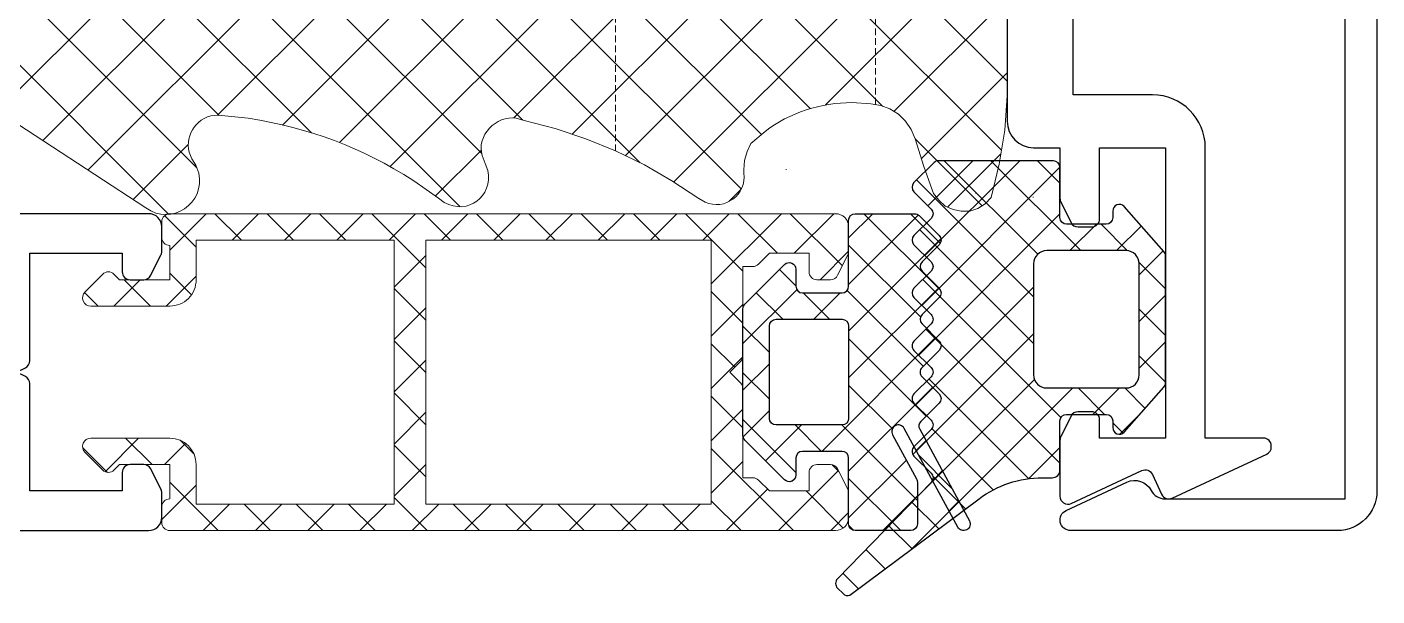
# Model space of a CAD drawing. Header units: millimetres. Extents: x 1744 to 18744, y -2272 to 2782.
# Drawn here: x 6780.4 to 6831.5, y 2171.7 to 2193.2 of the extents above; entities that cross this region are included whole.
import ezdxf

# ---------------------------------------------------------------- set-up
doc = ezdxf.new("R2010")
doc.units = ezdxf.units.MM
doc.linetypes.add('HIDDEN', pattern=[0.375, 0.25, -0.125])
for name, color, linetype, lineweight in [('2', 3, 'HIDDEN', 13), ('Уплотнители', 1, 'Continuous', 20), ('Штриховка', 1, 'Continuous', 5)]:
    doc.layers.add(name, color=color, linetype=linetype, lineweight=lineweight)

# ---------------------------------------------------------------- blocks, each defined once
blk = doc.blocks.new('КПС 758')
blk.add_lwpolyline([(-23.77189233610943, 2.328926368117663, 0.4142135623730884), (-23.62678547851965, 1.930248553484943), (-22.87189233610797, 1.578236100090633, -0.4142135623730148), (-22.72678547852001, 1.179558285457004), (-23.97189233611016, -1.490581987416135, 0.5486187866266384), (-23.69999999999846, -1.917367465938241), (-21.57082039324769, -1.917367465938241, 0.1164338214658533), (-21.43665631459908, -1.885695623238006), (-20.66583592134839, -1.500285426613571, 0.2840790438404192), (-20.49999999999773, -1.231957269312714), (-20.49999999999773, -0.7173674659375138, 0.4142135623730951), (-20.79999999999882, -0.4173674659382415), (-21.49999999999772, -0.4173674659382415), (-21.49999999999772, 2.082632534061755), (-10.49999999999772, 2.082632534061755), (-10.49999999999772, -0.4173674659382415), (-13.19999999999845, -0.4173674659382415, 0.4142135623730951), (-13.49999999999772, -0.7173674659375138), (-13.49999999999772, -1.231957269312714, 0.2840790438404195), (-13.33416407864888, -1.500285426613571), (-12.56334368539819, -1.885695623238006, 0.1164338214657995), (-12.42917960674776, -1.917367465938241), (-10.49999999999772, -1.917367465938241), (-10.49999999999772, -2.917367465938241, 0.414213562373069), (-9.499999999997726, -3.917367465938241), (9.500000000000451, -3.917367465938241, 0.4142135623730703), (10.50000000000045, -2.917367465938241), (10.50000000000045, -1.917367465938241), (12.42917960675231, -1.917367465938241, 0.116433821465798), (12.56334368540092, -1.885695623238006), (13.33416407865161, -1.500285426613571, 0.2840790438404168), (13.50000000000227, -1.231957269312714), (13.50000000000227, -0.7173674659375138, 0.4142135623730951), (13.20000000000118, -0.4173674659382415), (10.50000000000227, -0.4173674659382415), (10.50000000000227, 2.082632534061755), (21.50000000000227, 2.082632534061755), (21.50000000000227, -0.4173674659382415), (20.80000000000155, -0.4173674659382415, 0.4142135623730951), (20.50000000000228, -0.7173674659375138), (20.50000000000228, -1.231957269312714, 0.2840790438404166), (20.66583592135112, -1.500285426613571), (21.4366563146018, -1.885695623238006, 0.1164338214658603), (21.57082039325223, -1.917367465938241), (23.70000000000118, -1.917367465938241, 0.5486187866266258), (23.97189233611289, -1.490581987416135), (22.72678547852456, 1.179558285457004, -0.4142135623730013), (22.87189233611252, 1.578236100090633), (23.6267854785242, 1.930248553484943, 0.4142135623730747), (23.77189233611398, 2.328926368117663), (22.10228166233765, 5.909418012584409, 0.2914734195861182), (21.83038932622776, 6.082632534061757), (21.80000000000155, 6.082632534061757, 0.4142135623731233), (21.50000000000227, 5.782632534062487), (21.50000000000227, 3.582632534061758), (10.50000000000227, 3.582632534061758, 0.4142135623730284), (8.50000000000227, 1.582632534061754), (8.500000000000455, -1.41736746593824), (0.6242640687128187, -1.41736746593824, 0.1989123673797095), (0.4121320343588195, -1.505235431581695), (2.2737e-12, -1.917367465938241), (-0.4121320343542723, -1.505235431581695, 0.1989123673797164), (-0.6242640687100903, -1.41736746593824), (-8.499999999997726, -1.41736746593824), (-8.499999999997726, 1.582632534061754, 0.4142135623730284), (-10.49999999999772, 3.582632534061758), (-21.49999999999772, 3.582632534061758), (-21.49999999999772, 5.782632534062487, 0.4142135623731232), (-21.79999999999882, 6.082632534061757), (-21.83038932622321, 6.082632534061757, 0.2914734195861226), (-22.10228166233493, 5.909418012584409)], format="xyb", close=True)
blk = doc.blocks.new('ТПУ-007ММ')
at = {"true_color": 0xafd9aa}
h = blk.add_hatch(dxfattribs=at)
h.set_pattern_fill('ANSI37', color=9, scale=10, angle=180, style=0)
h.set_pattern_definition([(225, (-3851.062278646376, 2334.401214431863), (0.8838834764831842, -0.8838834764831845), []), (315, (-3851.062278646376, 2334.401214431863), (0.8838834764831845, 0.8838834764831842), [])])
edge = h.paths.add_edge_path(flags=16)
edge.add_line((2.100000000000362, -1), (-2.099999999999452, -1))
edge.add_arc((-2.099999999999452, -1.5), 0.5, 90, 180)
edge.add_line((-2.599999999999451, -1.5), (-2.599999999999451, -4.5))
edge.add_arc((-2.099999999999452, -4.5), 0.5, 180, 270)
edge.add_line((-2.099999999999452, -5), (2.100000000000358, -5))
edge.add_arc((2.100000000000362, -4.5), 0.5, 270, 360)
edge.add_line((2.600000000000363, -4.5), (2.600000000000363, -1.5))
edge.add_arc((2.100000000000362, -1.5), 0.5, 0, 90)
edge = h.paths.add_edge_path()
edge.add_arc((-3.849999999999451, -2.25), 0.25, 0, 90, ccw=False)
edge.add_line((-3.599999999999451, -2.25), (-3.599999999999451, -3.75))
edge.add_arc((-3.849999999999451, -3.75), 0.25, -90, 0, ccw=False)
edge.add_line((-3.849999999999451, -4), (-5.75, -4))
edge.add_arc((-5.75, -4.25), 0.25, 90, 180)
edge.add_line((-6, -4.25), (-6, -8.620710677857005))
edge.add_arc((-5.800000000000141, -8.620710677856747), 0.1999999999998589, 180.0000000000738, 224.9999999902793)
edge.add_line((-5.941421356261344, -8.762132034069962), (-5.17677669529621, -9.52677669529612))
edge.add_arc((-4.999999999999771, -9.349999999999712), 0.2499999999997005, 224.9999999999954, 314.9999999087703)
edge.add_line((-4.82322330498482, -9.526776695577608), (-4.176776692393103, -8.880330085326475))
edge.add_arc((-3.999999997096437, -9.057106780622993), 0.2499999999999367, 45.000000091357606, 135.0000000000242, ccw=False)
edge.add_line((-3.823223302081713, -8.880330085044532), (-3.176776692393103, -9.526776695293393))
edge.add_arc((-2.999999997096209, -9.34999999999652), 0.2500000000003486, 224.9999999999965, 314.9999999096534)
edge.add_line((-2.823223302078075, -9.526776695572153), (-2.176776692393104, -8.880330085301011))
edge.add_arc((-1.999999997096438, -9.057106780597373), 0.2499999999998262, 45.00000009958609, 135.0000000000495, ccw=False)
edge.add_line((-1.823223302107178, -8.880330084993602), (-1.176776692393104, -9.526776695057832))
edge.add_arc((-0.9999999970964379, -9.349999999760962), 0.2500000000001829, 225.0000000000322, 314.9999999861131)
edge.add_line((-0.8232233018425175, -9.52677669510058), (-0.176776695296212, -8.880330086008142))
edge.add_arc((6.821e-13, -9.057106781304778), 0.2500000000001829, 44.9999998704028, 135.0000000000414, ccw=False)
edge.add_line((0.1767766956972991, -8.880330086407868), (0.8232233009784977, -9.526776695015087))
edge.add_arc((0.9999999962751644, -9.34999999971842), 0.2500000000000422, 225, 315)
edge.add_line((1.176776691571831, -9.526776695015087), (1.823223304952079, -8.880330085008154))
edge.add_arc((1.999999999848794, -9.057106780704647), 0.2499999999999543, 44.99999985266362, 134.9999998703907, ccw=False)
edge.add_line((2.176776695599983, -8.880330085862623), (2.823223300978497, -9.526776695015087))
edge.add_arc((2.999999996275163, -9.34999999971842), 0.2500000000000422, 225, 315)
edge.add_line((3.176776691571831, -9.526776695015087), (3.823223305644205, -8.880330084783964))
edge.add_arc((4.000000000540693, -9.057106780480296), 0.2499999999996804, 44.99999983277689, 134.9999998703798, ccw=False)
edge.add_line((4.176776696353043, -8.880330085699825), (4.823223300978495, -9.526776695015087))
edge.add_arc((4.999999996275163, -9.34999999971842), 0.2500000000000422, 225, 315)
edge.add_line((5.176776691571831, -9.526776695015087), (5.823223305103962, -8.880330084894466))
edge.add_arc((6.000000000000909, -9.057106780590932), 0.250000000000095, 44.99999997215542, 134.9999998704322, ccw=False)
edge.add_line((6.176776695383522, -8.880330085380137), (9.823223300978494, -12.42322330470324))
edge.add_arc((9.999999996275164, -12.24644660940657), 0.2500000000000422, 225, 315)
edge.add_line((10.17677669157183, -12.42322330470324), (10.38689254327437, -12.21310745542268))
edge.add_arc((10.21011584899605, -12.0363307591077), 0.2500000000000171, 314.9999996699439, 380.2248594312913)
edge.add_line((10.44470162820016, -11.94990441940035), (6.795423048550218, -7.064793884438586))
edge.add_arc((10.00000000000057, -4.67090864027216), 4.000000000000575, 179.9999999999984, 216.7604916387839, ccw=False)
edge.add_line((6, -4.670908640272044), (6, -4.299999999999727))
edge.add_arc((5.700000000000499, -4.299999999999498), 0.2999999999994998, 359.9999999999566, 449.9999999999565)
edge.add_line((5.700000000000727, -4), (3.850000000000362, -4))
edge.add_arc((3.850000000000362, -3.75), 0.25, 180, 270, ccw=False)
edge.add_line((3.600000000000362, -3.75), (3.600000000000362, -2.25))
edge.add_arc((3.850000000000362, -2.25), 0.25, 90, 180, ccw=False)
edge.add_line((3.850000000000362, -2), (4.100000000000362, -2))
edge.add_arc((4.100000000000316, -1.749999999999995), 0.2500000000000029, 270.0000000000106, 405.0646371708096)
edge.add_line((4.276577155499579, -1.573023989886223), (2.573188937358279, -0.0730239898862237))
edge.add_arc((2.396611781859076, -0.2499999999998687), 0.2499999999998686, 45.06463717079881, 90.00000000000345)
edge.add_line((2.396611781859064, 0), (-2.396611781858153, 0))
edge.add_arc((-2.39661178185817, -0.2499999999998687), 0.2499999999998687, 89.99999999999653, 134.9353628292011)
edge.add_line((-2.573188937357372, -0.0730239898862237), (-4.276577155498671, -1.573023989886223))
edge.add_arc((-4.099999999999398, -1.749999999999992), 0.2500000000000067, 134.9353628291926, 269.9999999999871)
edge.add_line((-4.09999999999945, -2), (-3.849999999999451, -2))
at = {"color": 9, "true_color": 0xafd9aa}
for points in [[(-3.849999999999451, -2, -0.4142135623730951), (-3.599999999999451, -2.25), (-3.599999999999451, -3.75, -0.4142135623730951), (-3.849999999999451, -4), (-5.75, -4, 0.4142135623730951), (-6, -4.25), (-6, -8.620710677857005, 0.1989123673352304), (-5.941421356261344, -8.762132034069962), (-5.17677669529621, -9.52677669529612, 0.4142135619067565), (-4.82322330498482, -9.526776695577608), (-4.176776692393103, -8.880330085326475, -0.4142135619062035), (-3.823223302081713, -8.880330085044532), (-3.176776692393103, -9.526776695293393, 0.4142135619112647), (-2.823223302078075, -9.526776695572153), (-2.176776692393104, -8.880330085301011, -0.4142135618642688), (-1.823223302107178, -8.880330084993602), (-1.176776692393104, -9.526776695057832, 0.4142135623019409), (-0.8232233018425175, -9.52677669510058), (-0.176776695296212, -8.880330086008142, -0.4142135630358015), (0.1767766956972991, -8.880330086407868), (0.8232233009784977, -9.526776695015087, 0.4142135623730951), (1.176776691571831, -9.526776695015087), (1.823223304952079, -8.880330085008154, -0.4142135624637165), (2.176776695599983, -8.880330085862623), (2.823223300978497, -9.526776695015087, 0.4142135623730959), (3.176776691571831, -9.526776695015087), (3.823223305644205, -8.880330084783964, -0.4142135625653189), (4.176776696353043, -8.880330085699825), (4.823223300978495, -9.526776695015087, 0.4142135623730951), (5.176776691571831, -9.526776695015087), (5.823223305103962, -8.880330084894466, -0.4142135618530923), (6.176776695383522, -8.880330085380137), (9.823223300978494, -12.42322330470324, 0.4142135623730951), (10.17677669157183, -12.42322330470324), (10.38689254327437, -12.21310745542268, 0.2925382143430558), (10.44470162820016, -11.94990441940035), (6.795423048550218, -7.064793884438586, -0.1617877531424436), (6, -4.670908640272044), (6, -4.299999999999727, 0.4142135623730951), (5.700000000000727, -4), (3.850000000000362, -4, -0.4142135623730951), (3.600000000000362, -3.75), (3.600000000000362, -2.25, -0.4142135623730951), (3.850000000000362, -2), (4.100000000000362, -2, 0.6685866648355444), (4.276577155499579, -1.573023989886223), (2.573188937358279, -0.0730239898862237, 0.1986191920077149), (2.396611781859064, 0), (-2.396611781858154, 0, 0.1986191920077149), (-2.573188937357372, -0.0730239898862237), (-4.276577155498671, -1.573023989886223, 0.668586664835515), (-4.09999999999945, -2)], [(2.100000000000362, -1), (-2.099999999999452, -1, 0.4142135623730951), (-2.599999999999451, -1.5), (-2.599999999999451, -4.5, 0.4142135623730951), (-2.099999999999452, -5), (2.100000000000362, -5, 0.4142135623730951), (2.600000000000363, -4.5), (2.600000000000363, -1.5, 0.4142135623730951)]]:
    blk.add_lwpolyline(points, format="xyb", close=True, dxfattribs=at)
blk = doc.blocks.new('ТПУ-6001')
at = {"true_color": 0xafd9aa}
h = blk.add_hatch(dxfattribs=at)
h.set_pattern_fill('ANSI37', color=9, scale=10, angle=180, style=0)
h.set_pattern_definition([(225, (-3851.205773285278, 2316.473342150347), (0.8838834764831842, -0.8838834764831845), []), (315, (-3851.205773285278, 2316.473342150347), (0.8838834764831845, 0.8838834764831842), [])])
edge = h.paths.add_edge_path(flags=16)
edge.add_line((1.75, -1), (-1.75, -1))
edge.add_arc((-1.75, -1.25), 0.25, 90, 180)
edge.add_line((-2, -1.25), (-2, -3.75))
edge.add_arc((-1.75, -3.75), 0.25, 180, 270)
edge.add_line((-1.75, -4), (1.75, -4))
edge.add_arc((1.75, -3.75), 0.25, 270, 360)
edge.add_line((2, -3.75), (2, -1.25))
edge.add_arc((1.75, -1.25), 0.25, 0, 90)
edge = h.paths.add_edge_path()
edge.add_line((2.369214399172048, -5.662621697932081), (4.041294033675511, -6.56974514108424))
edge.add_arc((4.160508432847664, -6.350000000001173), 0.2499999999991884, 241.5196329777079, 269.999999999977)
edge.add_line((4.160508432847564, -6.600000000000362), (5.75, -6.600000000000362))
edge.add_arc((5.75, -6.350000000000362), 0.25, 270, 360)
edge.add_line((6, -6.350000000000362), (6, -4.25))
edge.add_arc((5.75, -4.25), 0.25, 0, 90)
edge.add_line((5.75, -4), (3.25, -4))
edge.add_arc((3.25, -3.75), 0.25, 180, 270, ccw=False)
edge.add_line((3, -3.75), (3, -2.25))
edge.add_arc((3.25, -2.25), 0.25, 90, 180, ccw=False)
edge.add_line((3.25, -2), (3.899999999999636, -2))
edge.add_arc((3.900000000000132, -1.750000000000035), 0.2499999999999649, 269.9999999998862, 405.0646371706831)
edge.add_line((4.07657715549976, -1.573023989886678), (2.573188937358279, -0.0730239898866785))
edge.add_arc((2.396611781858071, -0.2500000000011984), 0.2500000000011984, 45.06463717077724, 89.99999999998097)
edge.add_line((2.396611781858154, 0), (-2.396611781858154, 0))
edge.add_arc((-2.396611781858071, -0.2500000000011984), 0.2500000000011984, 90.00000000001901, 134.9353628292227)
edge.add_line((-2.573188937358279, -0.0730239898866785), (-4.07657715549976, -1.573023989886678))
edge.add_arc((-3.900000000000132, -1.750000000000035), 0.2499999999999651, 134.9353628293168, 270.0000000001138)
edge.add_line((-3.899999999999636, -2), (-3.25, -2))
edge.add_arc((-3.25, -2.25), 0.25, 0, 90, ccw=False)
edge.add_line((-3, -2.25), (-3, -3.75))
edge.add_arc((-3.25, -3.75), 0.25, -90, 0, ccw=False)
edge.add_line((-3.25, -4), (-5.75, -4))
edge.add_arc((-5.75, -4.25), 0.25, 90, 180)
edge.add_line((-6, -4.25), (-6, -6.496446609431586))
edge.add_arc((-5.749999999999307, -6.496446609432263), 0.2500000000006928, 179.9999999998449, 224.9999999900502)
edge.add_line((-5.926776695327133, -6.673223304698692), (-5.17677669529621, -7.423223304985182))
edge.add_arc((-5.000000000000452, -7.246446609688996), 0.2499999999990587, 225.0000000000694, 314.999999908843)
edge.add_line((-4.823223304985731, -7.423223305266217), (-4.176776692393103, -6.776776695014633))
edge.add_arc((-3.999999997097118, -6.953553390310917), 0.2499999999992895, 45.000000091283425, 134.9999999999516, ccw=False)
edge.add_line((-3.823223302082623, -6.776776694733142), (-3.176776692393103, -7.423223304982457))
edge.add_arc((-2.999999997096891, -7.246446609685806), 0.249999999999709, 225.0000000000712, 314.9999999097259)
edge.add_line((-2.823223302078986, -7.423223305260763), (-2.176776692393104, -6.776776694989621))
edge.add_arc((-1.999999997097118, -6.953553390285758), 0.2499999999991859, 45.000000099513386, 134.9999999999753, ccw=False)
edge.add_line((-1.82322330210809, -6.776776694682665), (-1.176776692393104, -7.423223304746441))
edge.add_arc((-0.9999999970962106, -7.246446609449803), 0.2500000000001823, 224.9999999999587, 314.9999999860396)
edge.add_line((-0.8232233018425175, -7.423223304789641), (-0.176776695296212, -6.776776695696753))
edge.add_arc((-9e-16, -6.953553390993164), 0.2499999999995391, 44.99999987032868, 134.9999999999676, ccw=False)
edge.add_line((0.1767766956963896, -6.776776696096932), (0.8232233009784977, -7.423223304703243))
edge.add_arc((0.9999999962747093, -7.246446609407031), 0.2499999999993989, 225, 314.9999999999999)
edge.add_line((1.176776691570921, -7.423223304703243), (1.86804175026009, -6.731958249142735))
edge.add_arc((2.04481844515733, -6.908734944839745), 0.2500000000006906, 61.519632977761376, 134.9999998703917, ccw=False)
edge.add_line((2.164032844329994, -6.688989803755247), (5.630785600827947, -8.56974514108424))
edge.add_arc((5.749999999999994, -8.35000000000036), 0.2499999999998531, 241.5196329778181, 421.5196329778153)
edge.add_line((5.869214399172051, -8.130254858916487), (2.130785600827948, -6.102111980099834))
edge.add_arc((2.250000000000004, -5.882366839015961), 0.2499999999998507, 61.51963297781879, 241.51963297781532, ccw=False)
at = {"color": 9, "true_color": 0xafd9aa}
for points in [[(2.369214399172048, -5.662621697932081), (4.041294033675511, -6.56974514108424, 0.1249127075951274), (4.160508432847564, -6.600000000000362), (5.75, -6.600000000000362, 0.4142135623730951), (6, -6.350000000000362), (6, -4.25, 0.4142135623730951), (5.75, -4), (3.25, -4, -0.4142135623730951), (3, -3.75), (3, -2.25, -0.4142135623730951), (3.25, -2), (3.899999999999636, -2, 0.6685866648355308), (4.07657715549976, -1.573023989886678), (2.573188937358279, -0.0730239898866785, 0.1986191920077108), (2.396611781858154, 0), (-2.396611781858154, 0, 0.1986191920077108), (-2.573188937358279, -0.0730239898866785), (-4.07657715549976, -1.573023989886678, 0.6685866648355308), (-3.899999999999636, -2), (-3.25, -2, -0.4142135623730951), (-3, -2.25), (-3, -3.75, -0.4142135623730951), (-3.25, -4), (-5.75, -4, 0.4142135623730951), (-6, -4.25), (-6, -6.496446609431586, 0.1989123673352296), (-5.926776695327133, -6.673223304698692), (-5.17677669529621, -7.423223304985182, 0.41421356190675), (-4.823223304985731, -7.423223305266217), (-4.176776692393103, -6.776776695014633, -0.4142135619062115), (-3.823223302082623, -6.776776694733142), (-3.176776692393103, -7.423223304982457, 0.4142135619112548), (-2.823223302078986, -7.423223305260763), (-2.176776692393104, -6.776776694989621, -0.4142135618642613), (-1.82322330210809, -6.776776694682665), (-1.176776692393104, -7.423223304746441, 0.4142135623019411), (-0.8232233018425175, -7.423223304789641), (-0.176776695296212, -6.776776695696753, -0.4142135630358025), (0.1767766956963896, -6.776776696096932), (0.8232233009784977, -7.423223304703243, 0.4142135623730951), (1.176776691570921, -7.423223304703243), (1.86804175026009, -6.731958249142735, -0.3320760628224876), (2.164032844329994, -6.688989803755247), (5.630785600827947, -8.56974514108424, 0.9999999999999747), (5.869214399172051, -8.130254858916487), (2.130785600827948, -6.102111980099834, -0.9999999999999702)], [(1.75, -1), (-1.75, -1, 0.4142135623730951), (-2, -1.25), (-2, -3.75, 0.4142135623730951), (-1.75, -4), (1.75, -4, 0.4142135623730951), (2, -3.75), (2, -1.25, 0.4142135623730951)]]:
    blk.add_lwpolyline(points, format="xyb", close=True, dxfattribs=at)
blk = doc.blocks.new('КПС 263')
blk.add_lwpolyline([(-5.100000000001728, -6, 0.414213562373012), (-4.800000000000636, -5.700000000000727), (-3.500000000000451, -5.700000000000727), (-3.500000000000451, -7.407722991652917, -0.1989123673797328), (-3.646446609408028, -7.761276382246251), (-3.712132034358091, -7.826961807195402, 0.4142135623732912), (-3.712132034358091, -8.25122587590704), (-3.059322475594397, -8.904035434668002, 0.6681786379192091), (-2.499999999999543, -8.672356479536575), (-2.499999999999543, -5.700000000000727, 0.4142135623730951), (-3.500000000000451, -4.700000000000726), (-5.000000000000452, -4.700000000000726), (-5.000000000000452, 0), (5.000000000000452, 0), (5.000000000000452, -4.700000000000726), (3.499999999996816, -4.700000000000726, 0.4142135623730911), (2.499999999998633, -5.700000000000727), (2.500000000000454, -8.672356479537484, 0.6681786379190374), (3.059322475594397, -8.904035434668911), (3.712132034355363, -8.25122587590704, 0.4142135623732912), (3.712132034355363, -7.826961807195402), (3.646446609405301, -7.761276382246251, -0.1989123673795656), (3.499999999996816, -7.407722991652917), (3.499999999996816, -5.700000000000727), (4.800000000000636, -5.700000000000727, 0.4142135623729982), (5.09999999999809, -6), (5.699999999999362, -6, 0.414213562373012), (5.999999999999543, -5.699999999999817), (5.999999999999543, 17.5, 0.4142135623730951), (5.500000000000452, 18), (4.570820393249505, 18, 0.1164338214658671), (4.436656314599074, 17.96832815729976), (3.665835921348388, 17.58291796067442, 0.2840790438405114), (3.500000000000451, 17.31458980337447), (3.500000000000451, 16.79999999999927, 0.4142135623728315), (3.799999999998816, 16.5), (4.499999999999545, 16.5), (4.499999999999545, 13), (0.4354101966232521, 13, 0.2840790438404237), (0.1670820393223948, 12.83416407864933), (-4.547e-13, 12.5), (-0.1670820393269423, 12.83416407864933, 0.2840790438404009), (-0.4354101966277997, 13), (-4.499999999999545, 13), (-4.499999999999545, 16.5), (-3.800000000001546, 16.5, 0.414213562373026), (-3.500000000000451, 16.79999999999927), (-3.500000000000451, 17.31458980337447, 0.2840790438406937), (-3.665835921350208, 17.58291796067442), (-4.436656314602712, 17.96832815729976, 0.1164338214658586), (-4.570820393249505, 18), (-5.499999999999543, 18, 0.4142135623731038), (-5.999999999999543, 17.5), (-5.999999999999543, -5.700000000000727, 0.4142135623727901), (-5.700000000000272, -6.000000000000909)], format="xyb", close=True)
blk.add_lwpolyline([(-5.000000000000452, 1), (-5.000000000000452, 12), (5.000000000000452, 12), (5.000000000000452, 1)], close=True)
blk = doc.blocks.new('Т50-07')
at = {"layer": 'Штриховка', "lineweight": 5}
h = blk.add_hatch(dxfattribs=at)
h.set_pattern_fill('ANSI37', color=256, scale=11.20000000000051, angle=90, style=0)
h.set_pattern_definition([(135, (-11406.9071067817, 3792.989326032436), (-0.9899494936612114, -0.9899494936612114), []), (225, (-11406.9071067817, 3792.989326032436), (0.9899494936612111, -0.9899494936612114), [])])
h.paths.add_polyline_path([(1.200000000000725, 5.000000000000226), (1.200000000000725, -5.000000000000226), (11.99999999999818, -5.000000000000226), (11.99999999999818, 5.000000000000226)], flags=16)
edge = h.paths.add_edge_path()
edge.add_line((0, 5.000000000000226), (-7.5, 5.000000000000226))
edge.add_line((-7.5, 5.000000000000226), (-7.5, 3.500000000000226))
edge.add_arc((-8.500000000000227, 3.499999999999999), 1.000000000000227, -89.99999999998698, 1.3017142919125035e-11, ccw=False)
edge.add_line((-8.5, 2.499999999999772), (-11.48284271247394, 2.499999999999772))
edge.add_arc((-11.48284271247408, 2.81715728752592), 0.3171572875261486, 135.0000000000265, 270.0000000000263, ccw=False)
edge.add_line((-11.70710678118666, 3.041421356238288), (-11.03639610306709, 3.712132034357863))
edge.add_arc((-10.82426406871127, 3.500000000002042), 0.2999999999997978, 45.000000000000114, 135.0000000000001, ccw=False)
edge.add_line((-10.61213203435545, 3.712132034357863), (-10.39999999999963, 3.500000000000226))
edge.add_line((-10.39999999999963, 3.500000000000226), (-8.5, 3.500000000000226))
edge.add_line((-8.5, 3.500000000000226), (-8.5, 4.799999999999954))
edge.add_arc((-8.500000000000483, 5.100000000000562), 0.3000000000006082, 180.0000000000814, 270.00000000009226, ccw=False)
edge.add_line((-8.800000000001091, 5.100000000000136), (-8.80000000000291, 5.700000000000045))
edge.add_arc((-8.500000000004164, 5.70000000000148), 0.2999999999987466, 89.99999999989961, 180.0000000002742, ccw=False)
edge.add_line((-8.500000000003636, 6.000000000000227), (16.70000000001164, 5.999999999997042))
edge.add_arc((16.70000000001152, 5.499999999996928), 0.5000000000001137, 1.3017142919125035e-11, 89.99999999998698, ccw=False)
edge.add_line((17.20000000001164, 5.499999999997042), (17.20000000001164, 4.570820393250186))
edge.add_arc((16.90000000001234, 4.570820393246822), 0.2999999999993008, -26.56505117642348, 6.423874765459914e-10, ccw=False)
edge.add_line((17.16832815731322, 4.436656314600213), (16.78291796068879, 3.665835921347252))
edge.add_arc((16.51458980338811, 3.799999999998017), 0.3000000000009752, 269.9999999999654, 333.434948822849, ccw=False)
edge.add_line((16.51458980338793, 3.499999999997044), (16.00000000001273, 3.499999999997044))
edge.add_arc((16.00000000001222, 3.799999999997624), 0.3000000000005807, 180.0000000000762, 270.0000000000977, ccw=False)
edge.add_line((15.70000000001164, 3.799999999997226), (15.70000000001164, 4.500000000000226))
edge.add_line((15.70000000001164, 4.500000000000226), (14.20000000001164, 4.500000000000226))
edge.add_line((14.20000000001164, 4.500000000000226), (13.78786796565691, 4.087867965642317))
edge.add_arc((13.57573593130238, 4.300000000001451), 0.3000000000012241, 269.9999999994049, 314.99999999937745, ccw=False)
edge.add_line((13.57573593129927, 4.000000000000227), (13.19999999999891, 4.000000000000227))
edge.add_line((13.19999999999891, 4.000000000000227), (13.19999999999891, 0.6242640687121366))
edge.add_arc((12.90000000000279, 0.6242640687078227), 0.2999999999961158, -44.99999999916861, 8.238885129685514e-10, ccw=False)
edge.add_line((13.11213203435909, 0.4121320343576829), (12.70000000000073, -2.274e-13))
edge.add_line((12.70000000000073, -2.274e-13), (13.11213203435909, -0.4121320343549544))
edge.add_arc((12.90000000000172, -0.6242640687132451), 0.3000000000026408, 1.248281478183344e-10, 45.000000000123975, ccw=False)
edge.add_line((13.20000000000436, -0.6242640687125915), (13.20000000000436, -4.000000000000227))
edge.add_line((13.20000000000436, -4.000000000000227), (13.57573593129927, -4.000000000003407))
edge.add_arc((13.57573593130221, -4.30000000000504), 0.3000000000016332, 45.00000000065461, 90.00000000056252, ccw=False)
edge.add_line((13.78786796565691, -4.087867965645497), (14.20000000001164, -4.500000000000226))
edge.add_line((14.20000000001164, -4.500000000000226), (15.70000000001164, -4.500000000003409))
edge.add_line((15.70000000001164, -4.500000000003409), (15.70000000001164, -3.800000000003136))
edge.add_arc((16.00000000001347, -3.800000000002057), 0.3000000000018321, 90.0000000001412, 180.0000000002061, ccw=False)
edge.add_line((16.00000000001273, -3.500000000000226), (16.51458980338793, -3.50000000000341))
edge.add_arc((16.51458980338847, -3.800000000004177), 0.3000000000007676, 26.565051177224007, 90.00000000010237, ccw=False)
edge.add_line((16.78291796068879, -3.665835921353163), (17.16832815731322, -4.436656314603396))
edge.add_arc((16.90000000001797, -4.570820393248675), 0.299999999993666, -3.7562131183221936e-10, 26.565051176677514, ccw=False)
edge.add_line((17.20000000001164, -4.570820393250642), (17.20000000001164, -5.500000000000226))
edge.add_arc((16.70000000001172, -5.500000000000312), 0.4999999999999148, -90.00000000000972, 9.890754881780595e-12, ccw=False)
edge.add_line((16.70000000001164, -6.000000000000227), (-8.5, -6.000000000000227))
edge.add_arc((-8.500000000000654, -5.699999999999789), 0.3000000000004377, 180.0000000001355, 270.0000000001248, ccw=False)
edge.add_line((-8.800000000001091, -5.700000000000499), (-8.800000000001091, -5.099999999997407))
edge.add_arc((-8.50000000000206, -5.09999999999944), 0.2999999999990308, 89.99999999960647, 179.9999999996118, ccw=False)
edge.add_line((-8.5, -4.800000000000409), (-8.5, -3.500000000000226))
edge.add_line((-8.5, -3.500000000000226), (-10.39999999999963, -3.500000000000226))
edge.add_line((-10.39999999999963, -3.500000000000226), (-10.61213203435545, -3.712132034355136))
edge.add_arc((-10.82426406871127, -3.499999999999315), 0.2999999999997965, 224.9999999999999, 314.9999999999999, ccw=False)
edge.add_line((-11.03639610306709, -3.712132034355136), (-11.70710678118666, -3.041421356235558))
edge.add_arc((-11.48284271247474, -2.817157287524782), 0.3171572875245571, 89.9999999998546, 224.9999999998544, ccw=False)
edge.add_line((-11.48284271247394, -2.500000000000226), (-8.5, -2.500000000000226))
edge.add_arc((-8.5, -3.500000000000226), 1, 0, 90, ccw=False)
edge.add_line((-7.5, -3.500000000000226), (-7.5, -5.000000000000226))
edge.add_line((-7.5, -5.000000000000226), (0, -5.000000000000226))
edge.add_line((0, -5.000000000000226), (0, 5.000000000000226))
at = {"layer": 'Уплотнители'}
blk.add_lwpolyline([(0, 5.000000000000226), (-7.5, 5.000000000000226), (-7.5, 3.500000000000226, -0.4142135623730951), (-8.5, 2.499999999999772), (-11.48284271247394, 2.499999999999772, -0.6681786379192988), (-11.70710678118666, 3.041421356238288), (-11.03639610306709, 3.712132034357863, -0.4142135623730951), (-10.61213203435545, 3.712132034357863), (-10.39999999999963, 3.500000000000226), (-8.5, 3.500000000000226), (-8.5, 4.799999999999954, -0.4142135623731507), (-8.800000000001091, 5.100000000000136), (-8.80000000000291, 5.700000000000045, -0.4142135623750098), (-8.500000000003636, 6.000000000000227), (16.70000000001164, 5.999999999997042, -0.4142135623729619), (17.20000000001164, 5.499999999997042), (17.20000000001164, 4.570820393250186, -0.1164338214658003), (17.16832815731322, 4.436656314600213), (16.78291796068879, 3.665835921347252, -0.2840790438402317), (16.51458980338793, 3.499999999997044), (16.00000000001273, 3.499999999997044, -0.4142135623732063), (15.70000000001164, 3.799999999997226), (15.70000000001164, 4.500000000000226), (14.20000000001164, 4.500000000000226), (13.78786796565691, 4.087867965642317, -0.1989123673795331), (13.57573593129927, 4.000000000000227), (13.19999999999891, 4.000000000000227), (13.19999999999891, 0.6242640687121366, -0.1989123673796235), (13.11213203435909, 0.4121320343576829), (12.70000000000073, -2.274e-13), (13.11213203435909, -0.4121320343549544, -0.1989123673796534), (13.20000000000436, -0.6242640687125915), (13.20000000000436, -4.000000000000227), (13.57573593129927, -4.000000000003407, -0.1989123673792402), (13.78786796565691, -4.087867965645497), (14.20000000001164, -4.500000000000226), (15.70000000001164, -4.500000000003409), (15.70000000001164, -3.800000000003136, -0.4142135623734279), (16.00000000001273, -3.500000000000226), (16.51458980338793, -3.50000000000341, -0.2840790438402074), (16.78291796068879, -3.665835921353163), (17.16832815731322, -4.436656314603396, -0.1164338214657435), (17.20000000001164, -4.570820393250642), (17.20000000001164, -5.500000000000226, -0.4142135623731951), (16.70000000001164, -6.000000000000227), (-8.5, -6.000000000000227, -0.4142135623730397), (-8.800000000001091, -5.700000000000499), (-8.800000000001091, -5.099999999997407, -0.414213562373123), (-8.5, -4.800000000000409), (-8.5, -3.500000000000226), (-10.39999999999963, -3.500000000000226), (-10.61213203435545, -3.712132034355136, -0.4142135623730951), (-11.03639610306709, -3.712132034355136), (-11.70710678118666, -3.041421356235558, -0.6681786379192989), (-11.48284271247394, -2.500000000000226), (-8.5, -2.500000000000226, -0.4142135623730951), (-7.5, -3.500000000000226), (-7.5, -5.000000000000226), (0, -5.000000000000226)], format="xyb", close=True, dxfattribs=at)
blk.add_lwpolyline([(1.200000000000725, 5.000000000000226), (1.200000000000725, -5.000000000000226), (11.99999999999818, -5.000000000000226), (11.99999999999818, 5.000000000000226)], close=True, dxfattribs=at)
blk = doc.blocks.new('Adifoam 530.082')
at = {"layer": 'Штриховка', "lineweight": 5}
h = blk.add_hatch(dxfattribs=at)
h.set_pattern_fill('ANSI37', color=256, scale=16, style=0)
h.set_pattern_definition([(45, (-11767.11427816318, 3725.758192763536), (-1.414213562373094, 1.414213562373094), []), (135, (-11767.11427816318, 3725.758192763536), (-1.414213562373094, -1.414213562373094), [])])
h.paths.add_polyline_path([(-49.05925030256549, 9.237499111162832), (-49.25513905690241, 9.272067714916828), (-49.60338573170156, 9.402660218061557), (-49.9298669891832, 9.59854897201876), (-50.19105199528532, 9.859733978308213), (-50.40870616712709, 10.18621523540923), (-50.56106408720916, 10.53446191020839), (-50.88754534468989, 11.57920193460586), (-51.2575574368093, 12.60217654206644), (-51.45344619114621, 12.86336154759692), (-51.69286578011814, 13.08101571925135), (-51.99758162047327, 13.21160822239608), (-52.30229746082568, 13.2769044739689), (-52.62877871830824, 13.2769044739689), (-52.93349455885437, 13.16807738852139), (-53.21644498207843, 12.99395405074165), (-53.43409915373467, 12.75453446214942), (-53.7388149940889, 11.49214026609616), (-53.9564691659325, 10.20798065310646), (-54.0435308344422, 8.902055622420447), (-54.0435308344422, 3.351874244087865), (-51.93228536909099, 0.3700120917360437), (-49.05925030256549, 0.3700120917360437)])
edge = h.paths.add_edge_path()
edge.add_line((-39.22128174138561, 10.99153567121539), (-40.30955259984692, 11.51390568303395))
edge.add_line((-40.30955259984692, 11.51390568303304), (-41.35429262405703, 12.12333736412165))
edge.add_line((-41.35429262405613, 12.12333736412256), (-42.37726723113701, 12.79806529602501))
edge.add_line((-42.37726723113701, 12.79806529602501), (-42.61668681991795, 12.92865779916974))
edge.add_spline(control_points=[(-42.61668681991795, 12.92865779916883), (-43.34111245484018, 13.2776299877396), (-44.19830713440842, 12.63736396643208), (-44.07496977030768, 11.84038694089531)], knot_values=[0, 0, 0, 0, 1, 1, 1, 1], degree=3, periodic=0)
edge.add_line((-44.07496977030768, 11.84038694089531), (-44.07496977030768, 11.81862152319809))
edge.add_line((-44.07496977030768, 11.81862152319809), (-44.07496977030768, 11.70979443775149))
edge.add_line((-44.07496977030768, 11.70979443775059), (-44.09673518762612, 11.36154776295143))
edge.add_line((-44.09673518762518, 11.36154776295143), (-44.20556227345239, 11.01330108815227))
edge.add_line((-44.20556227345332, 11.01330108815227), (-44.33615477640706, 10.70858524798814))
edge.add_line((-44.33615477640706, 10.70858524798814), (-44.88029020573503, 10.25151148698205))
edge.add_spline(control_points=[(-44.88029020573594, 10.25151148698205), (-45.78282950436642, 9.545949214103077), (-47.02454655394832, 9.154534461932595), (-48.16686819843835, 9.1632406287099)], knot_values=[0, 0, 0, 0, 1, 1, 1, 1], degree=3, periodic=0)
edge.add_line((-48.16686819843835, 9.1632406287099), (-48.885126965165, 9.20677146334492))
edge.add_line((-48.88512696516682, 9.20677146334492), (-49.05925030256639, 9.237499111163288))
edge.add_line((-49.05925030256549, 9.237499111162832), (-49.05925030256549, 0.3700120917358163))
edge.add_line((-49.05925030256549, 0.3700120917360437), (-39.2212817413847, 0.3700120917360437))
edge.add_line((-39.22128174138561, 0.3700120917360437), (-39.22128174138561, 10.99153567121539))
edge = h.paths.add_edge_path()
edge.add_line((-12.10157194680323, 5.702539298413284), (-12.64570737613121, 7.313180169265022))
edge.add_line((-12.64570737613212, 7.313180169265247), (-12.62394195900468, 7.552599757857477))
edge.add_line((-12.62394195900379, 7.552599757856566), (-12.53688029030309, 7.770253930271338))
edge.add_line((-12.53688029030491, 7.770253930271338), (-12.40628778735117, 7.944377267290747))
edge.add_line((-12.40628778734935, 7.944377267290747), (-12.1886336156931, 8.053204352737566))
edge.add_line((-12.1886336156931, 8.053204352737337), (-11.9709794438495, 8.09673518737236))
edge.add_line((-11.9709794438495, 8.09673518737236), (-10.7303506653061, 7.922611850352947))
edge.add_line((-10.7303506653061, 7.922611850352947), (-9.489721886569898, 7.661426844063271))
edge.add_line((-9.489721886571717, 7.661426844063496), (-8.270858524772848, 7.334945586201455))
edge.add_line((-8.270858524771027, 7.334945586202137), (-7.073760580479754, 6.921402659830391))
edge.add_line((-7.073760580480666, 6.921402659830162), (-6.812575574383116, 6.87787182595548))
edge.add_line((-6.812575574384027, 6.87787182595639), (-6.529625151156324, 6.921402659830846))
edge.add_spline(control_points=[(-6.529625151155414, 6.921402659830162), (-5.801934703880758, 7.079927448868602), (-5.434824667610881, 8.059008464428185), (-5.963724304701826, 8.619105199191836)], knot_values=[0, 0, 0, 0, 1, 1, 1, 1], degree=3, periodic=0)
edge.add_line((-5.963724304701826, 8.619105199191836), (-6.137847642101405, 8.814993953908468))
edge.add_line((-6.137847642101405, 8.814993953908468), (-12.47158403892081, 13.01571946767944))
edge.add_spline(control_points=[(-12.4715840389199, 13.01571946767944), (-13.13542926254376, 13.66178960067464), (-14.12756952845666, 13.35525997570357), (-14.32164449836455, 12.47158403892081)], knot_values=[0, 0, 0, 0, 1, 1, 1, 1], degree=3, periodic=0)
edge.add_line((-14.32164449836455, 12.47158403892081), (-14.34340991549197, 12.16686819799633))
edge.add_line((-14.34340991549288, 12.16686819799633), (-14.2781136639187, 10.53446191020748))
edge.add_line((-14.2781136639187, 10.53446191020839), (-14.256348246794, 10.27327690467928))
edge.add_spline(control_points=[(-14.25634824679218, 10.27327690467928), (-14.25417170509718, 9.70991535680514), (-14.81680773882181, 9.245586457325317), (-15.36638452238003, 9.293833131853717)], knot_values=[0, 0, 0, 0, 1, 1, 1, 1], degree=3, periodic=0)
edge.add_line((-15.33471295151321, 9.285915239137012), (-15.6275695286713, 9.359129383426533))
edge.add_line((-15.6275695286713, 9.359129383426533), (-21.43893591310371, 13.14631197082326))
edge.add_spline(control_points=[(-21.43893591310371, 13.14631197082326), (-22.39733978257391, 13.87363966139946), (-23.70725513919297, 12.94607013271888), (-23.4413542928196, 11.84038694089531)], knot_values=[0, 0, 0, 0, 1, 1, 1, 1], degree=3, periodic=0)
edge.add_line((-23.4413542928196, 11.84038694089531), (-23.33252720699238, 11.5356711007314))
edge.add_line((-23.33252720699238, 11.53567110073118), (-23.18016928671841, 11.29625151137861))
edge.add_spline(control_points=[(-23.18016928672114, 11.29625151137861), (-22.83591293842255, 10.63966142679919), (-23.18415961322171, 9.86408706169459), (-23.89842805344597, 9.663845223590666)], knot_values=[0, 0, 0, 0, 1, 1, 1, 1], degree=3, periodic=0)
edge.add_line((-23.89842805344597, 9.663845223590666), (-24.18137847667367, 9.642079806653557))
edge.add_line((-24.18137847667367, 9.642079806653783), (-25.31318016939167, 9.7509068921006))
edge.add_spline(control_points=[(-25.31318016939258, 9.750906892100373), (-27.6750906892612, 10.15211608208028), (-29.55888754552688, 10.82648125747573), (-31.58162031444954, 12.12333736412256)], knot_values=[0, 0, 0, 0, 1, 1, 1, 1], degree=3, periodic=0)
edge.add_line((-31.58162031444954, 12.12333736412256), (-32.51753325283062, 12.77629987908722))
edge.add_line((-32.51753325283062, 12.77629987908722), (-32.73518742467331, 12.95042321610663))
edge.add_spline(control_points=[(-32.73518742467241, 12.95042321610663), (-33.64897218866099, 13.4365175332814), (-34.56021765444893, 12.72333736390556), (-34.38935912939996, 11.73155985468747)], knot_values=[0, 0, 0, 0, 1, 1, 1, 1], degree=3, periodic=0)
edge.add_line((-34.38935912939996, 11.73155985468747), (-34.28053204357275, 11.47037484915836))
edge.add_line((-34.28053204357366, 11.47037484915927), (-34.17170495774462, 11.1656590082348))
edge.add_spline(control_points=[(-34.17170495774735, 11.1656590082348), (-33.93482466773094, 10.40858524771602), (-34.7085852480286, 9.635187424685682), (-35.45586457092578, 9.750906892100373)], knot_values=[0, 0, 0, 0, 1, 1, 1, 1], degree=3, periodic=0)
edge.add_line((-35.4326614763586, 9.744277436463562), (-35.76058041128, 9.837968561370415))
edge.add_line((-35.76058041127908, 9.837968561370415), (-36.93591293844202, 10.14268440153455))
edge.add_line((-36.93591293844202, 10.14268440153455), (-38.08948004847844, 10.53446191020816))
edge.add_line((-38.08948004847571, 10.53446191020839), (-39.22128174138561, 10.99153567121539))
edge.add_line((-39.22128174138561, 10.99153567121539), (-39.22128174138561, -10.25151148698228))
edge.add_line((-39.22128174138561, -10.25151148698205), (-38.08948004847753, -9.794437726735396))
edge.add_line((-38.08948004847571, -9.794437726736305), (-36.93591293844111, -9.402660218062463))
edge.add_line((-36.93591293844202, -9.402660218062463), (-35.76058041227407, -9.097944377395377))
edge.add_arc((-35.30440993406228, -10.16410335346745), 1.159649286400709, -28.003331200694106, 113.16431291852291, ccw=False)
edge.add_line((-34.28053204274875, -10.70858524584855), (-34.38935912939996, -10.99153567121561))
edge.add_spline(control_points=[(-34.38935912939996, -10.99153567121539), (-34.56021765444893, -11.98331318043347), (-33.64897218866099, -12.69649334904989), (-32.73518742467241, -12.21039903263454)], knot_values=[0, 0, 0, 0, 1, 1, 1, 1], degree=3, periodic=0)
edge.add_line((-32.73518742467241, -12.21039903263454), (-32.51753325282971, -12.03627569561354))
edge.add_line((-32.51753325283062, -12.03627569561376), (-31.58162031444954, -11.38331317989013))
edge.add_spline(control_points=[(-31.58162031444954, -11.38331317988923), (-29.70253929883438, -10.11946795629501), (-27.53579201934007, -9.381257557630306), (-25.31318016939258, -9.010882708628287)], knot_values=[0, 0, 0, 0, 1, 1, 1, 1], degree=3, periodic=0)
edge.add_line((-25.31318016939258, -9.010882708628287), (-24.18137847667277, -8.880290205483561))
edge.add_line((-24.18137847667367, -8.880290205483561), (-23.89842805344597, -8.923821040118582))
edge.add_spline(control_points=[(-23.89842805344597, -8.923821040118582), (-23.15550181393883, -9.141112454507036), (-22.8464328901955, -9.888754534479176), (-23.18016928672114, -10.55622732790652)], knot_values=[0, 0, 0, 0, 1, 1, 1, 1], degree=3, periodic=0)
edge.add_line((-23.18016928672114, -10.55622732790652), (-23.33252720699238, -10.79564691649875))
edge.add_line((-23.33252720699238, -10.79564691649875), (-23.4413542928196, -11.10036275666289))
edge.add_spline(control_points=[(-23.4413542928196, -11.10036275666289), (-23.70725513919297, -12.2060459492468), (-22.39733978257391, -13.13361547792738), (-21.43893591310371, -12.40628778735117)], knot_values=[0, 0, 0, 0, 1, 1, 1, 1], degree=3, periodic=0)
edge.add_line((-21.43893591310371, -12.40628778735117), (-15.6275695286713, -8.619105199193427))
edge.add_line((-15.6275695286713, -8.619105199194108), (-15.36638452238003, -8.553808947622201))
edge.add_spline(control_points=[(-15.36638452238003, -8.553808947622201), (-14.82370012116916, -8.506287786864503), (-14.26940749695677, -8.957557436941897), (-14.25634824679218, -9.511487303509968)], knot_values=[0, 0, 0, 0, 1, 1, 1, 1], degree=3, periodic=0)
edge.add_line((-14.25634824679218, -9.511487303509968), (-14.27811366391961, -9.794437726737211))
edge.add_line((-14.2781136639187, -9.794437726736305), (-14.34340991549288, -11.42684401452425))
edge.add_line((-14.34340991549288, -11.42684401452425), (-14.32164449836546, -11.73155985468838))
edge.add_spline(control_points=[(-14.32164449836455, -11.73155985468929), (-14.17291414752071, -12.59782345792064), (-13.07448609454877, -12.89709794442024), (-12.4715840389199, -12.27569528420736)], knot_values=[0, 0, 0, 0, 1, 1, 1, 1], degree=3, periodic=0)
edge.add_line((-12.4715840389199, -12.27569528420736), (-6.137847642100496, -8.074969770436608))
edge.add_line((-6.137847642101405, -8.074969770436383), (-5.963724304701826, -7.879081015719747))
edge.add_spline(control_points=[(-5.963724304701826, -7.879081015719747), (-5.434824667610881, -7.318984280956101), (-5.801934703880758, -6.339903264636178), (-6.529625151155414, -6.181378476358077)], knot_values=[0, 0, 0, 0, 1, 1, 1, 1], degree=3, periodic=0)
edge.add_line((-6.529625151155414, -6.181378476358077), (-6.812575574383116, -6.137847642483392))
edge.add_line((-6.812575574384027, -6.137847642484302), (-7.073760580481575, -6.181378476358985))
edge.add_line((-7.073760580480666, -6.181378476358077), (-8.270858524771937, -6.594921402729141))
edge.add_line((-8.270858524771027, -6.594921402730051), (-9.489721886569898, -6.921402659831755))
edge.add_line((-9.489721886571717, -6.921402659831982), (-10.73035066530701, -7.182587666121435))
edge.add_line((-10.7303506653061, -7.182587666121435), (-11.97097944385041, -7.356711003901182))
edge.add_line((-11.9709794438495, -7.356711003900272), (-12.1886336156931, -7.313180169265247))
edge.add_line((-12.1886336156931, -7.313180169265247), (-12.40628778734935, -7.204353083818657))
edge.add_line((-12.40628778734935, -7.204353083818657), (-12.53688029030491, -7.008464329101797))
edge.add_line((-12.53688029030491, -7.008464329102022), (-12.6239419590056, -6.812575574385391))
edge.add_line((-12.62394195900379, -6.812575574384482), (-12.64570737613121, -6.573155985793162))
edge.add_line((-12.64570737613212, -6.573155985793162), (-12.10157194680414, -4.962515114942789))
edge.add_line((-12.10157194680323, -4.962515114942106), (-11.81862152357644, -4.157194679894018))
edge.add_line((-11.81862152357644, -4.157194679894018), (-11.60096735192201, -3.330108827150978))
edge.add_line((-11.60096735192382, -3.330108827151886), (-11.38331318026939, -2.960096735415842))
edge.add_line((-11.38331318026758, -2.960096735414936), (-11.10036275703987, -2.65538089449069))
edge.add_line((-11.10036275704078, -2.655380894490459), (-10.77388149956004, -2.394195888961348))
edge.add_line((-10.77388149955914, -2.394195888961348), (-10.40386940763255, -2.176541717306918))
edge.add_line((-10.40386940763164, -2.176541717306918), (-10.01209189857763, -2.045949214162189))
edge.add_line((-10.01209189857763, -2.045949214162189), (-8.902055622797887, -1.741233373998056))
edge.add_arc((-5.200262622925947, -17.21688216916982), 15.91222728109998, 82.6186907048916, 103.45244755587112, ccw=False)
edge.add_line((-3.155985489749581, -1.436517533073581), (-2.002418379903244, -1.61064087085333))
edge.add_line((-2.002418379903244, -1.61064087085333), (-1.632406287786579, -1.654171704728014))
edge.add_line((-1.63240628778476, -1.654171704728014), (-1.262394196050991, -1.61064087085333))
edge.add_spline(control_points=[(-1.262394196051899, -1.61064087085333), (-0.5020556228046189, -1.398790810128502), (-0.0072551392313471, -0.8024183799616365), (0, 0)], knot_values=[0, 0, 0, 0, 1, 1, 1, 1], degree=3, periodic=0)
edge.add_line((0, 0), (-0.0435308344422083, 0.3700120917360437))
edge.add_line((-0.0435308344422083, 0.3700120917360437), (0, 0.7400241834720874))
edge.add_spline(control_points=[(0, 0.7400241834720874), (0.0253929865557439, 1.474607013282366), (-0.5582829505219709, 2.225151148338681), (-1.262394196051899, 2.350665054325415)], knot_values=[0, 0, 0, 0, 1, 1, 1, 1], degree=3, periodic=0)
edge.add_line((-1.262394196051899, 2.350665054325415), (-1.632406287785665, 2.394195888960438))
edge.add_line((-1.63240628778476, 2.394195888960438), (-2.002418379903244, 2.350665054325415))
edge.add_line((-2.002418379903244, 2.350665054325415), (-3.155985489749581, 2.176541717305779))
edge.add_arc((-5.200262624995954, 17.95690635302207), 15.91222728098861, 256.5475524516901, 277.3813093026696, ccw=False)
edge.add_line((-8.90205562279698, 2.481257557470144), (-10.01209189857672, 2.785973397634279))
edge.add_line((-10.01209189857763, 2.785973397634279), (-10.40386940763164, 2.916565900778778))
edge.add_line((-10.40386940763164, 2.916565900779004), (-10.77388149955823, 3.134220072433663))
edge.add_line((-10.77388149955914, 3.134220072433435), (-11.10036275703987, 3.395405078722886))
edge.add_line((-11.10036275704078, 3.395405078722886), (-11.38331318026849, 3.700120918887022))
edge.add_line((-11.38331318026758, 3.700120918887022), (-11.60096735192201, 4.070133010623748))
edge.add_line((-11.60096735192382, 4.070133010623973), (-11.81862152357826, 4.897218863367013))
edge.add_line((-11.81862152357644, 4.897218863366106), (-12.10157194680323, 5.702539298412375))
edge = h.paths.add_edge_path()
edge.add_line((-39.22128174138561, 0.3700120917360437), (-49.05925030256639, 0.3700120917360437))
edge.add_line((-49.05925030256549, 0.3700120917360437), (-49.05925030256549, -8.497474926930863))
edge.add_line((-49.05925030256549, -8.497474926930863), (-48.88512696516591, -8.466747279112496))
edge.add_line((-48.88512696516682, -8.466747279111585), (-48.16686819844107, -8.423216445234857))
edge.add_spline(control_points=[(-48.16686819843835, -8.42321644523554), (-47.02454655394832, -8.414510277701082), (-45.78246674748334, -8.805925030629624), (-44.88029020573594, -9.511487303509968)], knot_values=[0, 0, 0, 0, 1, 1, 1, 1], degree=3, periodic=0)
edge.add_line((-44.88029020573594, -9.511487303509968), (-44.33615477640795, -9.968561064516054))
edge.add_line((-44.33615477640706, -9.968561064516054), (-44.20556227345332, -10.27327690468019))
edge.add_line((-44.20556227345332, -10.27327690468019), (-44.09673518762612, -10.62152357947934))
edge.add_line((-44.09673518762518, -10.62152357947934), (-44.07496977030677, -10.9697702542785))
edge.add_line((-44.07496977030768, -10.9697702542785), (-44.07496977030768, -10.99153567121539))
edge.add_line((-44.07496977030768, -10.99153567121539), (-44.07496977030768, -11.1003627566622))
edge.add_spline(control_points=[(-44.07496977030768, -11.10036275666289), (-44.19141475225297, -11.90604594897468), (-43.34401451049415, -12.53434099191508), (-42.61668681991795, -12.18863361569674)], knot_values=[0, 0, 0, 0, 1, 1, 1, 1], degree=3, periodic=0)
edge.add_line((-42.61668681991795, -12.18863361569674), (-42.37726723113701, -12.03627569561217))
edge.add_line((-42.37726723113701, -12.0362756956124), (-41.35429262405703, -11.38331317988968))
edge.add_line((-41.35429262405613, -11.38331317988923), (-40.30955259984603, -10.77388149956095))
edge.add_line((-40.30955259984692, -10.77388149956095), (-39.22128174138561, -10.25151148698228))
edge.add_line((-39.22128174138561, -10.25151148698205), (-39.22128174138561, 0.370012091736271))
edge = h.paths.add_edge_path()
edge.add_line((-49.05925030256549, 0.3700120917360437), (-51.93228536909099, 0.3700120917360437))
edge.add_line((-51.93228536909099, 0.3700120917360437), (-54.0435308344422, -2.611850060615779))
edge.add_line((-54.0435308344422, -2.611850060615779), (-54.0435308344422, -2.633615477553348))
edge.add_line((-54.0435308344422, -2.633615477553576), (-54.0435308344422, -8.162031438946995))
edge.add_line((-54.0435308344422, -8.162031438946087), (-53.9564691659325, -9.467956468874943))
edge.add_line((-53.9564691659325, -9.467956468874943), (-53.7388149940889, -10.75211608186373))
edge.add_line((-53.7388149940889, -10.75211608186373), (-53.43409915373378, -12.0145102779179))
edge.add_line((-53.43409915373467, -12.0145102779179), (-53.21644498208113, -12.25392986726979))
edge.add_line((-53.21644498207843, -12.25392986726956), (-52.93349455885163, -12.42805320428897))
edge.add_line((-52.93349455885437, -12.42805320428897), (-52.62877871830914, -12.51511487279868))
edge.add_spline(control_points=[(-52.62877871830824, -12.51511487279868), (-52.04836759376849, -12.61015719431179), (-51.55574365189204, -12.37146311949118), (-51.2575574368093, -11.86215235783538)], knot_values=[0, 0, 0, 0, 1, 1, 1, 1], degree=3, periodic=0)
edge.add_line((-51.2575574368093, -11.86215235783538), (-50.88754534469081, -10.83917775113377))
edge.add_line((-50.88754534468989, -10.83917775113377), (-50.56106408720825, -9.794437726736305))
edge.add_line((-50.56106408720916, -9.794437726736305), (-50.408706167128, -9.446191051937149))
edge.add_line((-50.40870616712709, -9.446191051937149), (-50.19105199528532, -9.11970979407488))
edge.add_line((-50.19105199528532, -9.11970979407488), (-49.9298669891832, -8.858524788545992))
edge.add_line((-49.9298669891832, -8.858524788546674), (-49.60338573170338, -8.66263603383004))
edge.add_line((-49.60338573170156, -8.66263603382913), (-49.25513905690332, -8.532043530684401))
edge.add_line((-49.25513905690241, -8.532043530684401), (-49.05925030256639, -8.497474926930636))
edge.add_line((-49.05925030256549, -8.497474926930863), (-49.05925030256549, 0.3700120917360437))
at = {"layer": '2'}
for p, q in [((-39.22128174138561, -10.25151148698205), (-39.22128174138561, 10.99153567121539)), ((-49.05925030256549, 9.228536880281807), (-49.05925030256549, -8.488512696809723))]:
    blk.add_line(p, q, dxfattribs=at)
at = {"layer": 'Уплотнители'}
for points in [[(-54.0435308344422, 3.351874244087865), (-54.0435308344422, 8.902055622420447), (-53.9564691659325, 10.20798065310646), (-53.7388149940889, 11.49214026609616), (-53.43409915373467, 12.75453446214942), (-53.21644498207843, 12.99395405074165), (-52.93349455885437, 13.16807738852139), (-52.62877871830824, 13.2769044739689), (-52.30229746082568, 13.2769044739689), (-51.99758162047327, 13.21160822239608), (-51.69286578011814, 13.08101571925135), (-51.45344619114621, 12.86336154759692), (-51.2575574368093, 12.60217654206644), (-50.88754534468989, 11.57920193460586), (-50.56106408720916, 10.53446191020839), (-50.40870616712709, 10.18621523540923), (-50.19105199528532, 9.859733978308213), (-49.9298669891832, 9.59854897201876), (-49.60338573170156, 9.402660218061557), (-49.25513905690241, 9.272067714916828), (-48.88512696516682, 9.20677146334492), (-48.16686819843835, 9.1632406287099)], [(-42.61668681991795, 12.92865779916883), (-42.37726723113701, 12.79806529602501), (-41.35429262405613, 12.12333736412256), (-40.30955259984692, 11.51390568303304), (-39.22128174138561, 10.99153567121539), (-38.08948004847571, 10.53446191020839), (-36.93591293844202, 10.14268440153455), (-35.76058041127908, 9.837968561370415), (-35.45586457092578, 9.750906892100373)], [(-32.73518742467331, 12.95042321610663), (-32.51753325283062, 12.77629987908722), (-31.58162031444954, 12.12333736412256)], [(-21.43893591310371, 13.14631197082326), (-15.6275695286713, 9.359129383426533), (-15.36638452238003, 9.293833131853717)], [(-55.03409915373413, 12.75453446214942), (-55.03409915373413, 12.7327690444522)], [(-52.85755743680875, 12.60217654206644), (-52.85755743680875, 12.58041112437058)], [(-44.07496977030768, 11.81862152319809), (-44.07496977030768, 11.84038694089531), (-44.07496977030768, 11.70979443775059), (-44.09673518762518, 11.36154776295143), (-44.20556227345332, 11.01330108815227), (-44.33615477640706, 10.70858524798814), (-44.88029020573594, 10.25151148698205)], [(-23.4413542928196, 11.84038694089531), (-23.33252720699238, 11.53567110073118), (-23.18016928672114, 11.29625151137861)], [(-45.67496977030804, 11.70979443775059), (-45.67496977030804, 11.6880290208137)], [(-34.38935912939996, 11.73155985468747), (-34.28053204357366, 11.47037484915927), (-34.17170495774735, 11.1656590082348)], [(-50.56106408720916, 10.53446191020839), (-50.56106408720916, 10.5126964932715)], [(-25.31318016939258, 9.750906892100373), (-24.18137847667367, 9.642079806653783), (-23.89842805344597, 9.663845223590666)], [(-54.0435308344422, 7.596130592491587), (-54.0435308344422, 7.574365175554702)]]:
    blk.add_lwpolyline(points, dxfattribs=at)
for points in [[(-21.43893591310371, 13.14631197082326), (-22.39733978257209, 13.87363966139946), (-23.70725513919206, 12.94607013271888), (-23.4413542928196, 11.84038694089531)], [(-32.73518742467331, 12.95042321610663), (-33.64897218866099, 13.4365175332814), (-34.56021765444893, 12.72333736390556), (-34.38935912940087, 11.73155985468747)], [(-42.61668681991795, 12.92865779916883), (-43.34111245484018, 13.2776299877396), (-44.19830713440842, 12.63736396643208), (-44.07496977030768, 11.84038694089531)], [(-31.58162031444954, 12.12333736412256), (-29.55888754552688, 10.82648125747573), (-27.6750906892612, 10.15211608208028), (-25.31318016939258, 9.750906892100373)], [(-23.89842805344597, 9.663845223590666), (-23.18415961322171, 9.86408706169459), (-22.83591293842255, 10.63966142679919), (-23.18016928672114, 11.29625151137861)], [(-35.45586457092578, 9.750906892100373), (-34.7085852480286, 9.635187424685682), (-33.93482466773094, 10.40858524771602), (-34.17170495774735, 11.1656590082348)], [(-48.16686819843835, 9.1632406287099), (-47.02454655394832, 9.154534461932595), (-45.78282950436642, 9.545949214103077), (-44.88029020573594, 10.25151148698205)]]:
    blk.add_open_spline(points, degree=3, dxfattribs=at)
blk = doc.blocks.new('КП45309')
at = {"color": 0}
blk.add_lwpolyline([(-23.49999999999636, 2.524674022866747), (23.50000000000364, 2.524674022866747, -0.4142135623731006), (25.00000000000364, 1.024674022866747), (25.00000000000364, -9.075325977133618, -0.8025848516716022), (24.23747688518961, -9.24437328183012), (23.16558454907863, -6.945692748998227, -0.4015594422234813), (23.47692307692705, -6.028875826066722, 0.279739281223065), (23.80000000000473, -5.496603706313177), (23.80000000000473, 1.324674022866928), (-23.79999999999563, 1.324674022866928), (-23.79999999999563, -5.496603706313177, 0.279739281223065), (-23.47692307691978, -6.028875826066722, -0.4015594422234813), (-23.16558454906954, -6.945692748998227), (-24.23747688518052, -9.24437328183012, -0.8025848516716022), (-24.99999999999636, -9.075325977133618), (-24.99999999999636, 1.024674022866747, -0.4142135623731006)], format="xyb", close=True, dxfattribs=at)

msp = doc.modelspace()

# ---------------------------------------------------------------- block references
for name, p, rotation in [('КП45309', (6829.004568333208, 2199.138457734962), 270), ('КПС 758', (6821.446609822011, 2199.138457734947), 270), ('Adifoam 530.082', (6763.485711521628, 2199.508469826684), 180), ('ТПУ-007ММ', (6823.52924235607, 2182.138457734946), 270), ('КПС 263', (6767.529242356076, 2180.138457734948), 270)]:
    msp.add_blockref(name, p, dxfattribs=dict(rotation=rotation))
msp.add_blockref('Т50-07', (6794.329242356075, 2180.138457734948))
at = {"xscale": -1, "rotation": 90}
msp.add_blockref('ТПУ-6001', (6807.529242356088, 2180.138457734946), dxfattribs=at)

doc.saveas('drawing.dxf')
